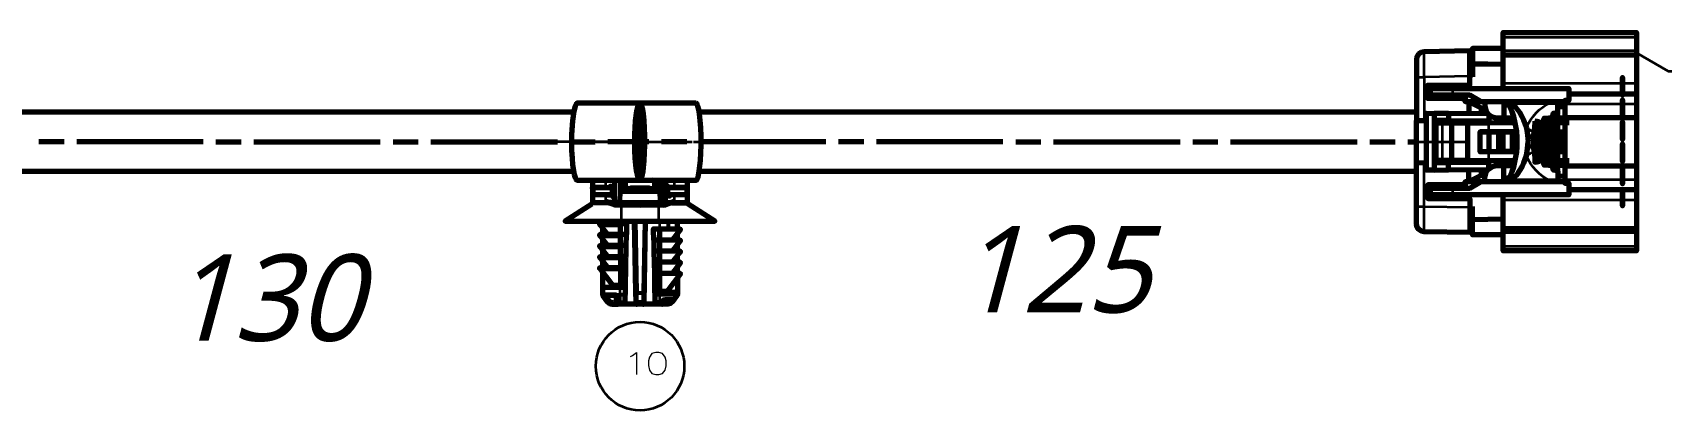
# Model space of a CAD drawing. Header units: millimetres. Extents: x 0 to 174, y 0 to 33.
# Drawn here: x 62.51 to 67.58, y 8.08 to 9.26 of the extents above; entities that cross this region are included whole.
import ezdxf

# ---------------------------------------------------------------- set-up
doc = ezdxf.new("R2010")
doc.units = ezdxf.units.MM
doc.layers.add('PDF_Geomertry', color=7, linetype='Continuous', true_color=0x405f80)
doc.layers.add('PDF_Text', color=7, linetype='Continuous')
doc.styles.add('PDF Lucida Handwriting Italic', font='')
doc.styles.get('PDF Lucida Handwriting Italic').set_extended_font_data('Lucida Handwriting', italic=True)

msp = doc.modelspace()

# ---------------------------------------------------------------- linework, layer by layer
at = {"layer": 'PDF_Geomertry', "lineweight": 70}
for points in [[(67.0858, 9.0846), (67.0858, 9.1006), (67.0858, 9.1893), (67.0858, 9.2021), (67.0858, 9.2451), (67.0858, 9.255), (67.0858, 9.2592), (67.5011, 9.2592), (67.5011, 9.255), (67.5011, 9.2451), (67.5011, 9.2021), (67.5011, 9.1893), (67.5011, 9.1006), (67.5011, 9.0689), (67.5011, 9.0367), (67.5011, 8.994), (67.5011, 8.8444), (67.5011, 8.8019), (67.5011, 8.7696), (67.5011, 8.7379), (67.5011, 8.6492), (67.5011, 8.6364), (67.5011, 8.5933), (67.5011, 8.5836), (67.5011, 8.5793), (67.0858, 8.5793), (67.0858, 8.5836), (67.0858, 8.5933), (67.0858, 8.6364), (67.0858, 8.6492), (67.0858, 8.7379), (67.0858, 8.7539)], [(66.9675, 9.0488), (66.9589, 9.0531), (66.8515, 9.0535), (66.8515, 9.0957), (66.9825, 9.0968), (66.9825, 9.1233), (66.9825, 9.2021), (66.8397, 9.1996), (66.8303, 9.1975), (66.8225, 9.1918), (66.8175, 9.1836), (66.8161, 9.1756), (66.8161, 9.1208), (66.8161, 8.9857)], [(67.0858, 9.2096), (66.9904, 9.2096), (66.9904, 9.161), (66.9904, 9.121)], [(67.5011, 9.1893), (67.0858, 9.1893)], [(66.9825, 9.1753), (66.9904, 9.1754)], [(67.0858, 9.1597), (67.0383, 9.1603), (66.9904, 9.161)], [(67.0157, 9.0443), (66.9822, 9.0639), (66.9283, 9.0639), (66.8594, 9.0639), (66.8594, 9.0846), (66.9283, 9.0846), (67.2904, 9.0846), (67.2904, 9.0481), (67.2775, 9.0481), (67.2775, 9.0367), (67.2775, 8.994), (67.2775, 8.8444), (67.2775, 8.8019), (67.2775, 8.7906), (67.2904, 8.7906), (67.2904, 8.7539), (66.9283, 8.7539), (66.8594, 8.7539), (66.8594, 8.7746), (66.9283, 8.7746), (66.9822, 8.7746), (67.0157, 8.7943), (66.9675, 8.7943), (66.9675, 8.7746)], [(66.9675, 9.0639), (66.9675, 9.0443), (67.0157, 9.0443), (67.2775, 9.0443)], [(66.9785, 9.0432), (66.9764, 9.0443)], [(67.0179, 9.0064), (67.0179, 9.0233), (66.9785, 9.0432), (66.9785, 9.0067)], [(67.0882, 9.0443), (67.0882, 8.9935)], [(67.1054, 9.0325), (67.0976, 9.0328), (67.0976, 9.0443)], [(67.101, 9.0418), (67.1097, 9.0418)], [(67.2558, 9.0111), (67.2558, 9.0418), (67.2331, 9.0418), (67.1097, 9.0418), (67.1243, 9.0271), (67.1362, 9.0113), (67.1439, 8.9983), (67.1493, 8.9871), (67.1561, 8.9685), (67.1579, 8.9619), (67.1619, 8.941), (67.1631, 8.9193)], [(67.2775, 9.0267), (67.2558, 9.0275)], [(67.2904, 9.0689), (67.5011, 9.0689)], [(64.1917, 9.0114), (62.0172, 9.0114)], [(66.8161, 9.0114), (64.5831, 9.0114)], [(66.8476, 8.8531), (66.8397, 8.8531), (66.8161, 8.8528), (66.8161, 8.9857), (66.8397, 8.9854), (66.8476, 8.9854)], [(66.8712, 8.8308), (66.8476, 8.8307), (66.8476, 9.0078), (66.8712, 9.0076)], [(67.0392, 9.0061), (66.9156, 9.0072), (66.8712, 9.0076), (66.8712, 8.8308), (66.9156, 8.8313), (67.0392, 8.8324)], [(66.9156, 9.0072), (66.9156, 8.9849), (66.8712, 8.9851)], [(67.1133, 8.9933), (67.1133, 8.9778), (67.0401, 8.9774), (66.9746, 8.9771), (66.9254, 8.9769), (66.8958, 8.9768), (66.8761, 8.9767), (66.8712, 8.9767)], [(66.8761, 8.9767), (66.8761, 8.8618), (66.8712, 8.8618)], [(66.9156, 8.9849), (67.0415, 8.9838), (67.0415, 8.9774)], [(66.9254, 8.9769), (66.9254, 8.8617)], [(66.9746, 8.9771), (66.9746, 8.8614)], [(67.0415, 9.0039), (67.0415, 8.9838)], [(67.0711, 8.9935), (67.0711, 8.9775)], [(67.0858, 8.9776), (67.0858, 8.9935)], [(67.2318, 8.9924), (67.2267, 8.9924)], [(67.2558, 8.8368), (67.2558, 9.0017)], [(67.2775, 8.9926), (67.2558, 8.9928)], [(67.2915, 8.9785), (67.2562, 8.9783)], [(67.5011, 8.994), (67.2775, 8.994)], [(67.0415, 8.8883), (67.0401, 8.8883), (67.014, 8.8882), (67.014, 8.9504), (67.0401, 8.9503), (67.014, 8.9504)], [(67.0415, 8.9503), (67.0711, 8.9501), (67.0711, 8.8883), (67.0882, 8.8885), (67.1281, 8.8886), (67.0842, 8.8885), (67.0401, 8.8882), (67.014, 8.8882)], [(67.0711, 8.9501), (67.0882, 8.95), (67.1281, 8.9499), (67.0842, 8.9501), (67.0401, 8.9503), (67.0415, 8.9503), (67.0415, 8.8883), (67.0711, 8.8883)], [(67.0858, 8.8885), (67.0858, 8.95)], [(67.1133, 8.9499), (67.1133, 8.8886)], [(67.2558, 8.9493), (67.2775, 8.9492), (67.2597, 8.9493), (67.2419, 8.9494)], [(67.2775, 8.941), (67.2558, 8.941)], [(67.2558, 8.9251), (67.2775, 8.9251)], [(67.2558, 8.8892), (67.2775, 8.8893), (67.2597, 8.8892), (67.2419, 8.8892)], [(67.2558, 8.9133), (67.2775, 8.9133)], [(67.2775, 8.8976), (67.2558, 8.8976)], [(62.0172, 8.8271), (64.1917, 8.8271)], [(64.5831, 8.8271), (66.8161, 8.8271)], [(66.9675, 8.7899), (66.9589, 8.7854), (66.8515, 8.785), (66.8515, 8.7428), (66.9825, 8.7417), (66.9825, 8.7151), (66.9825, 8.6365), (66.8397, 8.6389), (66.8317, 8.6404), (66.8236, 8.6456), (66.8181, 8.6535), (66.8161, 8.6629), (66.8161, 8.7176), (66.8161, 8.8528)], [(67.0415, 8.8611), (67.0415, 8.8549), (66.9156, 8.8538), (66.8712, 8.8533)], [(66.8761, 8.8618), (66.8958, 8.8617), (66.9254, 8.8617), (66.9746, 8.8614), (67.0401, 8.8611), (67.1133, 8.8608), (67.1133, 8.8451)], [(66.9156, 8.8313), (66.9156, 8.8538)], [(66.9764, 8.7943), (66.9785, 8.7954), (67.0179, 8.8153), (67.0179, 8.8321)], [(66.9785, 8.7954), (66.9785, 8.8318)], [(67.0415, 8.8346), (67.0415, 8.8549)], [(67.0711, 8.861), (67.0711, 8.845)], [(67.0858, 8.845), (67.0858, 8.8608)], [(67.0882, 8.7943), (67.0882, 8.845)], [(67.2267, 8.8461), (67.2318, 8.8461)], [(67.2558, 8.8458), (67.2775, 8.8458)], [(67.2915, 8.86), (67.2562, 8.8601)], [(67.2775, 8.8444), (67.5011, 8.8444)], [(64.2487, 8.7244), (64.166, 8.6718), (64.3396, 8.6718), (64.4576, 8.6718), (64.6312, 8.6718), (64.5485, 8.7244), (64.5462, 8.7286), (64.5462, 8.7338), (64.5462, 8.7969), (64.5458, 8.7996)], [(64.2514, 8.7996), (64.251, 8.7969), (64.251, 8.7338), (64.251, 8.7286), (64.2486, 8.7244)], [(64.2511, 8.7722), (64.2514, 8.7806), (64.2515, 8.7814), (64.2517, 8.7818), (64.2521, 8.7821), (64.2528, 8.7796), (64.2544, 8.7779), (64.2569, 8.7772)], [(64.2558, 8.7722), (64.256, 8.7754), (64.2562, 8.7765), (64.2564, 8.7769), (64.2567, 8.7771), (64.2569, 8.7772), (64.2949, 8.7765), (64.2944, 8.7765), (64.2936, 8.7772), (64.2929, 8.7783), (64.2924, 8.7814)], [(64.2949, 8.7765), (64.3104, 8.7763), (64.3093, 8.7765), (64.3082, 8.7772), (64.3071, 8.779), (64.3067, 8.7811), (64.3101, 8.7797), (64.3117, 8.7771), (64.3128, 8.7713), (64.3124, 8.7713), (64.3122, 8.7713), (64.3122, 8.7713), (64.3122, 8.7713), (64.3121, 8.7713), (64.3169, 8.7713), (64.3163, 8.7736), (64.3143, 8.7753), (64.3104, 8.7763)], [(64.4774, 8.7996), (64.4774, 8.7338), (64.4763, 8.7299), (64.4735, 8.7269), (64.4696, 8.726), (64.469, 8.726), (64.4579, 8.726), (64.4569, 8.726), (64.3403, 8.726), (64.3397, 8.726), (64.3394, 8.726), (64.3393, 8.726), (64.3282, 8.726), (64.3276, 8.726), (64.3247, 8.7265), (64.3221, 8.7282), (64.3204, 8.7307), (64.3199, 8.7338), (64.3199, 8.7996)], [(64.3607, 8.7996), (64.3535, 8.795), (64.3524, 8.7907), (64.3524, 8.7818), (64.3565, 8.7743), (64.3612, 8.7731), (64.3687, 8.7731), (64.3697, 8.7739), (64.3697, 8.7742), (64.3699, 8.7747), (64.3703, 8.7751), (64.3707, 8.7754), (64.3712, 8.7756), (64.426, 8.7756), (64.4265, 8.7754), (64.4269, 8.7751), (64.4274, 8.7747), (64.4275, 8.7742), (64.4275, 8.7739), (64.4285, 8.7731), (64.436, 8.7731), (64.4435, 8.7772), (64.4449, 8.7818), (64.4449, 8.7907), (64.4407, 8.7982), (64.4365, 8.7996)], [(64.3612, 8.7651), (64.3587, 8.7704), (64.3571, 8.7726), (64.3542, 8.7761), (64.3531, 8.7782), (64.3524, 8.7818)], [(64.3687, 8.7731), (64.3689, 8.7731), (64.369, 8.7731), (64.4281, 8.7731), (64.4285, 8.7731)], [(64.4132, 8.7731), (64.4132, 8.7711), (64.4122, 8.7711), (64.4111, 8.7711), (64.4096, 8.7711), (64.405, 8.7711), (64.4019, 8.7711), (64.3986, 8.7711), (64.3854, 8.7711), (64.3854, 8.7731)], [(64.3986, 8.7711), (64.3986, 8.7731)], [(64.4019, 8.7711), (64.4019, 8.7731)], [(64.405, 8.7711), (64.405, 8.7731)], [(64.4096, 8.7711), (64.4096, 8.7731)], [(64.4111, 8.7711), (64.4111, 8.7731)], [(64.4122, 8.7711), (64.4122, 8.7731)], [(64.4449, 8.7818), (64.4443, 8.7785), (64.4432, 8.7764), (64.4406, 8.7731), (64.4379, 8.7694), (64.436, 8.7651)], [(64.4785, 8.7711), (64.4778, 8.7796), (64.4775, 8.7807), (64.4775, 8.7808), (64.4774, 8.7808), (64.4774, 8.7808)], [(64.4904, 8.7811), (64.4871, 8.7797), (64.4856, 8.7771), (64.4844, 8.7713), (64.485, 8.7713), (64.485, 8.7713), (64.4803, 8.7713), (64.4807, 8.7732), (64.4822, 8.7749), (64.4843, 8.7758), (64.4867, 8.7763), (64.5024, 8.7765), (64.5254, 8.7769), (64.5336, 8.7771), (64.5388, 8.7771), (64.5403, 8.7772)], [(67.2775, 8.7943), (67.0157, 8.7943)], [(67.1054, 8.806), (67.0976, 8.8057), (67.0976, 8.7943)], [(67.1097, 8.7967), (67.101, 8.7967)], [(67.2775, 8.8118), (67.2558, 8.8111)], [(64.3067, 8.7494), (64.3101, 8.7508), (64.3117, 8.7535), (64.3128, 8.7594), (64.3121, 8.7594), (64.3122, 8.7594), (64.3169, 8.7594), (64.3164, 8.7574), (64.315, 8.7557), (64.3129, 8.7547), (64.3104, 8.7543), (64.2949, 8.754), (64.271, 8.7536), (64.2599, 8.7535), (64.2569, 8.7535)], [(64.3197, 8.7176), (64.3211, 8.7221), (64.321, 8.7249), (64.3201, 8.7265), (64.3122, 8.7286), (64.3001, 8.7306), (64.2924, 8.7338)], [(64.2993, 8.7286), (64.2999, 8.7297), (64.3001, 8.7306), (64.3001, 8.7289), (64.2999, 8.7272), (64.2992, 8.7257), (64.2983, 8.7244)], [(64.3121, 8.7713), (64.3121, 8.7594)], [(64.3187, 8.7594), (64.3194, 8.7511), (64.3197, 8.7499), (64.3197, 8.7497), (64.3197, 8.7497), (64.3199, 8.7497)], [(64.3201, 8.7265), (64.3201, 8.7265), (64.3201, 8.7265), (64.3201, 8.7267), (64.3201, 8.7267), (64.3201, 8.7267), (64.3203, 8.7267), (64.3233, 8.7267), (64.3239, 8.7267), (64.3242, 8.7267), (64.3243, 8.7267), (64.3244, 8.7267)], [(64.3282, 8.726), (64.3247, 8.7269), (64.3222, 8.7299), (64.3212, 8.7338)], [(64.3332, 8.7651), (64.3364, 8.765), (64.3411, 8.7649), (64.4561, 8.7649), (64.4607, 8.765), (64.464, 8.7651)], [(64.3403, 8.726), (64.3403, 8.7269), (64.3403, 8.7333)], [(64.3986, 8.7169), (64.3986, 8.726)], [(64.4569, 8.726), (64.4569, 8.7333)], [(64.4576, 8.726), (64.4576, 8.7218), (64.4576, 8.7175)], [(64.469, 8.726), (64.4717, 8.7265), (64.4739, 8.7282), (64.4754, 8.7307), (64.476, 8.7338)], [(64.4728, 8.7267), (64.4737, 8.7267), (64.4769, 8.7267), (64.4769, 8.7267), (64.4771, 8.7267), (64.4771, 8.7267), (64.4771, 8.7265), (64.4771, 8.7265), (64.4769, 8.7265), (64.4763, 8.7249), (64.4761, 8.7221), (64.4775, 8.7176)], [(64.4769, 8.7265), (64.4861, 8.7289), (64.4971, 8.7306), (64.4971, 8.7289), (64.4974, 8.7272), (64.4989, 8.7244)], [(64.5024, 8.754), (64.4867, 8.7543), (64.4879, 8.754), (64.489, 8.7533), (64.4901, 8.7517), (64.4904, 8.7494), (64.4871, 8.7508), (64.4856, 8.7535), (64.4844, 8.7594), (64.4849, 8.7594), (64.485, 8.7594), (64.485, 8.7594), (64.485, 8.7594), (64.4851, 8.7594), (64.4803, 8.7594), (64.481, 8.7569), (64.4829, 8.7553), (64.4867, 8.7543)], [(64.4851, 8.7594), (64.4851, 8.7713)], [(64.5049, 8.7338), (64.4971, 8.7306)], [(64.5414, 8.7583), (64.5412, 8.7551), (64.541, 8.754), (64.5407, 8.7536), (64.5406, 8.7535), (64.5403, 8.7535), (64.5024, 8.754), (64.5028, 8.754), (64.5036, 8.7535), (64.5043, 8.7524), (64.5049, 8.7492)], [(64.5451, 8.7485), (64.5444, 8.751), (64.5428, 8.7528), (64.5403, 8.7535)], [(64.5408, 8.7538), (64.5412, 8.7533)], [(67.5011, 8.7696), (67.2904, 8.7696)], [(64.2815, 8.6718), (64.2815, 8.6644)], [(64.4665, 8.4129), (64.4669, 8.4154), (64.4671, 8.4169), (64.4701, 8.4182), (64.4711, 8.4194), (64.4714, 8.4208), (64.4714, 8.4179), (64.4708, 8.4154), (64.469, 8.4136), (64.4665, 8.4129), (64.4606, 8.4129), (64.4449, 8.4129), (64.416, 8.4129), (64.4106, 8.4129), (64.4078, 8.4133), (64.4071, 8.4138), (64.4064, 8.4147), (64.4061, 8.4164), (64.4064, 8.4147), (64.4071, 8.4138), (64.4079, 8.4132), (64.4106, 8.4129), (64.3867, 8.4129), (64.3894, 8.4133), (64.3901, 8.4138), (64.3908, 8.4147), (64.3911, 8.4164), (64.389, 8.4167), (64.3874, 8.4178), (64.3865, 8.419), (64.3861, 8.4203), (64.3861, 8.424), (64.3857, 8.4489), (64.3857, 8.4503), (64.3818, 8.6718)], [(64.411, 8.4203), (64.4111, 8.424), (64.4115, 8.4489), (64.4115, 8.4503), (64.4154, 8.6718)], [(64.5157, 8.6472), (64.5157, 8.6718)], [(67.0858, 8.6289), (66.9904, 8.6289), (66.9904, 8.6775), (66.9904, 8.7175)], [(66.9904, 8.6775), (67.0383, 8.6782), (67.0858, 8.6788)], [(64.3376, 8.6644), (64.2742, 8.6644), (64.2737, 8.6643), (64.2733, 8.6642), (64.2731, 8.6639), (64.2729, 8.6635), (64.2728, 8.6632), (64.2728, 8.6626), (64.2732, 8.6619)], [(64.3376, 8.63), (64.2742, 8.63), (64.2737, 8.6299), (64.2733, 8.6297), (64.2731, 8.6294), (64.2729, 8.629), (64.2728, 8.6286), (64.2728, 8.6282), (64.2732, 8.6275)], [(64.2981, 8.63), (64.2732, 8.6619), (64.3376, 8.6619)], [(64.2981, 8.5956), (64.2732, 8.6275), (64.3376, 8.6275)], [(64.2815, 8.6513), (64.2815, 8.63)], [(64.3543, 8.5271), (64.3549, 8.559), (64.355, 8.5615), (64.3376, 8.5615), (64.3376, 8.5935), (64.3376, 8.596), (64.3376, 8.6279), (64.3376, 8.6304), (64.3376, 8.6624), (64.3376, 8.665), (64.3568, 8.665), (64.3567, 8.6624), (64.3561, 8.6304)], [(64.3556, 8.596), (64.3561, 8.6279), (64.3561, 8.6304), (64.3376, 8.6304)], [(64.4414, 8.6132), (64.4408, 8.6451), (64.4408, 8.6478), (64.4596, 8.6478), (64.4596, 8.6451), (64.4596, 8.6132), (64.4596, 8.6107), (64.4596, 8.5788), (64.4596, 8.5763), (64.4596, 8.5443), (64.4425, 8.5443), (64.4426, 8.5418), (64.4432, 8.5099)], [(64.4992, 8.6128), (64.524, 8.6447), (64.5243, 8.645), (64.5244, 8.6454), (64.5244, 8.6458), (64.5243, 8.6463), (64.524, 8.6467), (64.5237, 8.6469), (64.5235, 8.6471), (64.5231, 8.6472), (64.4596, 8.6472)], [(64.5157, 8.6128), (64.5157, 8.634)], [(66.9904, 8.6632), (66.9825, 8.6632)], [(67.0858, 8.6492), (67.5011, 8.6492)], [(64.3376, 8.5956), (64.2742, 8.5956), (64.2737, 8.5954), (64.2733, 8.5953), (64.2731, 8.595), (64.2729, 8.5946), (64.2728, 8.5942), (64.2728, 8.5938), (64.2732, 8.5931)], [(64.2981, 8.5611), (64.2732, 8.5931), (64.3376, 8.5931)], [(64.2815, 8.6168), (64.2815, 8.5956)], [(64.2815, 8.5824), (64.2815, 8.5611)], [(64.355, 8.5615), (64.3556, 8.5935), (64.3556, 8.596), (64.3376, 8.596)], [(64.4596, 8.6132), (64.4414, 8.6132), (64.4414, 8.6107), (64.4419, 8.5788)], [(64.4596, 8.5788), (64.4419, 8.5788), (64.4419, 8.5763), (64.4425, 8.5443)], [(64.4992, 8.5783), (64.524, 8.6103), (64.5243, 8.6106), (64.5244, 8.611), (64.5244, 8.6114), (64.5243, 8.6118), (64.524, 8.6122), (64.5237, 8.6125), (64.5231, 8.6128), (64.4596, 8.6128)], [(64.4992, 8.5439), (64.524, 8.5758), (64.5243, 8.5761), (64.5244, 8.5765), (64.5244, 8.5769), (64.5243, 8.5774), (64.524, 8.5778), (64.5237, 8.5781), (64.5231, 8.5783), (64.4596, 8.5783)], [(64.5157, 8.5783), (64.5157, 8.5996)], [(64.3376, 8.5611), (64.2742, 8.5611), (64.2737, 8.561), (64.2733, 8.5608), (64.2731, 8.5606), (64.2729, 8.5601), (64.2728, 8.5597), (64.2728, 8.5593), (64.2732, 8.5586)], [(64.3376, 8.5267), (64.2742, 8.5267), (64.2737, 8.5265), (64.2733, 8.5264), (64.2731, 8.5261), (64.2729, 8.5257), (64.2728, 8.5253), (64.2728, 8.5249), (64.2732, 8.5242)], [(64.2981, 8.5267), (64.2732, 8.5586), (64.3376, 8.5586)], [(64.3376, 8.4715), (64.3137, 8.4714), (64.3136, 8.4721), (64.3133, 8.4726), (64.2732, 8.5242), (64.3376, 8.5242)], [(64.2815, 8.5479), (64.2815, 8.5267)], [(64.3376, 8.5615), (64.3376, 8.559), (64.3376, 8.5271), (64.3376, 8.5246), (64.3376, 8.4721), (64.3376, 8.4707)], [(64.3533, 8.4707), (64.3533, 8.4721), (64.3543, 8.5246), (64.3543, 8.5271), (64.3376, 8.5271)], [(64.4596, 8.5443), (64.4596, 8.5418), (64.4596, 8.5099), (64.4432, 8.5099), (64.4432, 8.5074), (64.4442, 8.4549), (64.4442, 8.4535)], [(64.4992, 8.5094), (64.524, 8.5414), (64.5243, 8.5417), (64.5244, 8.5421), (64.5244, 8.5425), (64.5243, 8.5429), (64.524, 8.5433), (64.5237, 8.5436), (64.5231, 8.5439), (64.4596, 8.5439)], [(64.5157, 8.5439), (64.5157, 8.5651)], [(64.5157, 8.5094), (64.5157, 8.5307)], [(64.2815, 8.5135), (64.2815, 8.4449), (64.2828, 8.4406), (64.2962, 8.4214), (64.3035, 8.4151), (64.3124, 8.4129), (64.3144, 8.4129), (64.321, 8.4129), (64.3307, 8.4129), (64.3287, 8.4133), (64.3272, 8.4144), (64.3261, 8.416), (64.3258, 8.4179), (64.3258, 8.4193), (64.3258, 8.4211), (64.3258, 8.4242), (64.3258, 8.4367), (64.3253, 8.4386), (64.3244, 8.44), (64.3236, 8.4407)], [(64.2818, 8.471), (64.2822, 8.4653), (64.2828, 8.4642), (64.2835, 8.4656), (64.2842, 8.466), (64.285, 8.4661), (64.2842, 8.4674), (64.2837, 8.471), (64.2818, 8.471), (64.2837, 8.471), (64.2839, 8.469), (64.285, 8.4661), (64.3367, 8.4661), (64.3533, 8.4661)], [(64.3096, 8.4665), (64.3097, 8.4663), (64.3097, 8.4661), (64.3099, 8.4661), (64.3099, 8.4661), (64.3096, 8.4665), (64.3078, 8.471)], [(64.3125, 8.469), (64.3124, 8.4679), (64.3118, 8.4669), (64.3108, 8.4664), (64.3099, 8.4661)], [(64.3911, 8.4164), (64.3908, 8.4147), (64.3901, 8.4138), (64.3892, 8.4132), (64.3867, 8.4129), (64.3812, 8.4129), (64.3524, 8.4129), (64.3524, 8.4132), (64.3525, 8.4214), (64.3528, 8.4406), (64.3529, 8.4449), (64.3532, 8.4642), (64.3533, 8.4661), (64.3533, 8.469)], [(64.4596, 8.5099), (64.4596, 8.5074), (64.4596, 8.4549), (64.4596, 8.4535)], [(64.4596, 8.4543), (64.4835, 8.4542), (64.4839, 8.4554), (64.524, 8.5069), (64.5243, 8.5072), (64.5244, 8.5076), (64.5244, 8.5081), (64.5243, 8.5085), (64.524, 8.5089), (64.5237, 8.5092), (64.5235, 8.5093), (64.5231, 8.5094), (64.4596, 8.5094)], [(64.5157, 8.4962), (64.5157, 8.4449), (64.5144, 8.4406), (64.501, 8.4214), (64.494, 8.4153), (64.4849, 8.4129), (64.4828, 8.4129), (64.4763, 8.4129), (64.4689, 8.4129)], [(64.2835, 8.4663), (64.2857, 8.4667)], [(64.2978, 8.4214), (64.2885, 8.434), (64.2844, 8.4406)], [(64.3144, 8.4179), (64.3097, 8.4185), (64.3053, 8.4206), (64.3015, 8.4242), (64.2924, 8.4368), (64.2882, 8.4401)], [(64.2903, 8.4418), (64.3208, 8.4415), (64.3206, 8.4417), (64.3204, 8.4418), (64.3201, 8.4422), (64.3197, 8.4433), (64.3194, 8.4465)], [(64.3094, 8.4665), (64.311, 8.4664)], [(64.3208, 8.4415), (64.3236, 8.4407), (64.3236, 8.4407), (64.3235, 8.4408), (64.3235, 8.441), (64.3236, 8.4414), (64.3253, 8.4449)], [(64.3244, 8.44), (64.3246, 8.4399), (64.325, 8.4397), (64.3257, 8.4399), (64.3272, 8.4406), (64.3289, 8.4385), (64.3299, 8.436), (64.3301, 8.4337), (64.3274, 8.4346), (64.3264, 8.4353), (64.326, 8.436), (64.3258, 8.4367)], [(64.3524, 8.4129), (64.3367, 8.4129), (64.3307, 8.4129), (64.3301, 8.4164), (64.33, 8.4214), (64.3272, 8.4221), (64.3264, 8.4229), (64.326, 8.4235), (64.3258, 8.4242)], [(64.3301, 8.4337), (64.33, 8.4214)], [(64.384, 8.4178), (64.3812, 8.4179)], [(64.3906, 8.4504), (64.3857, 8.4503), (64.3857, 8.4503)], [(64.3906, 8.4463), (64.3871, 8.4469), (64.3861, 8.4479), (64.3857, 8.4489)], [(64.391, 8.4214), (64.3879, 8.4219), (64.3868, 8.4226), (64.3862, 8.4236), (64.3861, 8.424)], [(64.416, 8.4179), (64.4132, 8.4178)], [(64.4442, 8.4533), (64.4442, 8.4504), (64.4606, 8.4504), (64.5122, 8.4504), (64.5129, 8.4517), (64.5135, 8.4551), (64.5154, 8.4551), (64.5135, 8.4551), (64.5132, 8.4532), (64.5122, 8.4504), (64.5131, 8.4501), (64.5137, 8.4499), (64.5144, 8.4483), (64.5153, 8.4518), (64.5154, 8.4551)], [(64.4442, 8.4504), (64.4443, 8.4483), (64.4443, 8.4449), (64.4444, 8.4406), (64.4447, 8.4214), (64.4449, 8.4165), (64.4449, 8.4147), (64.4449, 8.4136), (64.4449, 8.4132), (64.4449, 8.4131), (64.4449, 8.4131), (64.4449, 8.4129)], [(64.4714, 8.4208), (64.4717, 8.4225), (64.4715, 8.4222), (64.471, 8.4217), (64.4701, 8.4214), (64.4678, 8.4214), (64.4685, 8.4228), (64.471, 8.4256), (64.474, 8.4272), (64.4778, 8.4279), (64.4772, 8.4265), (64.4769, 8.4261), (64.4765, 8.4258), (64.4763, 8.4258)], [(64.4717, 8.4225), (64.4725, 8.4239), (64.4746, 8.4254), (64.4763, 8.4258), (64.4914, 8.426), (64.4967, 8.426), (64.4975, 8.426), (64.4978, 8.4258), (64.4979, 8.4257), (64.4981, 8.4254), (64.4981, 8.4253), (64.4978, 8.4249), (64.4965, 8.4235), (64.4956, 8.4226), (64.4925, 8.421), (64.4869, 8.4183), (64.4828, 8.4179)], [(64.4778, 8.4279), (64.5003, 8.4281), (64.4987, 8.4265), (64.4967, 8.426)], [(64.4874, 8.4504), (64.4862, 8.4506), (64.4854, 8.4513), (64.4849, 8.4522), (64.4846, 8.4533)], [(64.4876, 8.4507), (64.4874, 8.4504), (64.4874, 8.4504), (64.4874, 8.4504), (64.4875, 8.4504), (64.4876, 8.4507), (64.4894, 8.4553)], [(64.5003, 8.4281), (64.501, 8.4279), (64.5014, 8.4278), (64.5017, 8.4274), (64.5017, 8.4269), (64.5015, 8.4257), (64.5004, 8.4232), (64.4993, 8.4214), (64.499, 8.4213), (64.4985, 8.4214), (64.4956, 8.4226)], [(64.4978, 8.4261), (64.4972, 8.426)], [(64.5153, 8.4514), (64.515, 8.4526), (64.5143, 8.4535)], [(64.3261, 8.4161), (64.3279, 8.4139), (64.3306, 8.4131)], [(64.4668, 8.4129), (64.4685, 8.4133), (64.4708, 8.4156), (64.4714, 8.4174)]]:
    msp.add_lwpolyline(points, dxfattribs=at)
at = {"layer": 'PDF_Geomertry', "lineweight": 35}
for points in [[(67.5011, 9.255), (67.0858, 9.255)], [(67.0858, 9.2451), (67.5011, 9.2451)], [(66.9825, 9.1233), (66.8397, 9.1208), (66.8397, 9.1257), (66.8396, 9.1799), (66.8396, 9.1953), (66.8397, 9.1989), (66.8397, 9.1994), (66.8397, 9.1996), (66.8397, 9.1996), (66.8397, 9.1996), (66.8397, 9.1996)], [(67.5011, 9.2021), (67.0858, 9.2021)], [(66.8161, 9.1208), (66.8397, 9.1208), (66.8397, 8.9854)], [(66.9283, 9.0846), (66.9283, 9.0639)], [(66.9904, 9.121), (66.9825, 9.121)], [(67.5011, 9.1006), (67.0858, 9.1006)], [(67.5011, 9.0367), (67.2775, 9.0367)], [(66.8958, 8.9768), (66.8958, 8.8617)], [(67.0401, 8.9774), (67.0401, 8.9503)], [(67.211, 8.9807), (67.1974, 8.97)], [(67.2394, 8.9957), (67.2318, 8.9924)], [(67.2558, 9.0017), (67.2542, 9.0011)], [(67.1804, 8.9489), (67.1693, 8.9304), (67.1651, 8.9242), (67.1642, 8.9224), (67.1644, 8.9201), (67.165, 8.9193), (67.1642, 8.9179), (67.1646, 8.9153), (67.1669, 8.9117), (67.1761, 8.8972), (67.1804, 8.8897)], [(67.0401, 8.8882), (67.0401, 8.8611)], [(66.8161, 8.7176), (66.8397, 8.7176), (66.8397, 8.8531)], [(67.1974, 8.8685), (67.211, 8.8578)], [(67.2318, 8.8461), (67.2394, 8.8428)], [(67.2542, 8.8374), (67.2558, 8.8368)], [(64.251, 8.7969), (64.2924, 8.7969), (64.3199, 8.7969)], [(64.2521, 8.7821), (64.2924, 8.7814), (64.2924, 8.7969), (64.2924, 8.7982), (64.2925, 8.7996)], [(64.3332, 8.7996), (64.3332, 8.7651), (64.3324, 8.7338), (64.3212, 8.7338), (64.3199, 8.7338), (64.2924, 8.7338), (64.2993, 8.7286)], [(64.2924, 8.7814), (64.3067, 8.7811)], [(64.3199, 8.7808), (64.3197, 8.7808), (64.3197, 8.7808), (64.3197, 8.7807), (64.3194, 8.7796), (64.3187, 8.7711), (64.3187, 8.7594)], [(64.3199, 8.7808), (64.3199, 8.7808)], [(64.3212, 8.7338), (64.3212, 8.7996)], [(64.4561, 8.7996), (64.4561, 8.7649), (64.4569, 8.7333), (64.3403, 8.7333), (64.3411, 8.7649), (64.3411, 8.7996)], [(64.3464, 8.7907), (64.3468, 8.7942), (64.3499, 8.8001)], [(64.3524, 8.7907), (64.3464, 8.7907), (64.3464, 8.7818), (64.3479, 8.7753), (64.3518, 8.7701), (64.3554, 8.7675), (64.3612, 8.7651)], [(64.3524, 8.7818), (64.3515, 8.7818), (64.3464, 8.7818)], [(64.436, 8.7731), (64.436, 8.7651), (64.3612, 8.7651), (64.3612, 8.7731)], [(64.369, 8.7731), (64.37, 8.7733), (64.3704, 8.7736), (64.371, 8.7743), (64.3712, 8.7753), (64.3712, 8.7756)], [(64.3712, 8.7753), (64.3703, 8.7749), (64.3697, 8.7739)], [(64.426, 8.7756), (64.426, 8.7753), (64.4269, 8.7749), (64.4275, 8.7739)], [(64.426, 8.7753), (64.4262, 8.7742), (64.4271, 8.7733), (64.4281, 8.7731), (64.4281, 8.7731)], [(64.4449, 8.7907), (64.4508, 8.7907), (64.4508, 8.7818), (64.4494, 8.7757), (64.446, 8.7707), (64.4414, 8.7674), (64.436, 8.7651)], [(64.4449, 8.7818), (64.4453, 8.7818), (64.4508, 8.7818)], [(64.4478, 8.7997), (64.4494, 8.7969), (64.4508, 8.7907)], [(64.464, 8.7996), (64.464, 8.7651), (64.4649, 8.7338), (64.476, 8.7338), (64.4774, 8.7338), (64.5049, 8.7338), (64.5462, 8.7338)], [(64.476, 8.7338), (64.476, 8.7996)], [(64.5047, 8.7996), (64.5049, 8.7982), (64.5049, 8.7969), (64.4774, 8.7969)], [(64.4774, 8.7808), (64.4774, 8.7808)], [(64.5024, 8.7765), (64.5028, 8.7765), (64.5036, 8.7772), (64.5043, 8.7783), (64.5049, 8.7814), (64.4904, 8.7811), (64.4901, 8.779), (64.489, 8.7772), (64.4879, 8.7765), (64.4867, 8.7763)], [(64.5462, 8.7969), (64.5049, 8.7969), (64.5049, 8.7814), (64.5451, 8.7821), (64.5444, 8.7796), (64.5428, 8.7779), (64.5403, 8.7772), (64.5406, 8.7771), (64.5407, 8.7769), (64.541, 8.7765), (64.5412, 8.7754), (64.5414, 8.7722)], [(64.5451, 8.7821), (64.546, 8.7793), (64.5461, 8.7722)], [(66.9283, 8.7746), (66.9283, 8.7539)], [(67.2775, 8.8019), (67.5011, 8.8019)], [(64.251, 8.7286), (64.2993, 8.7286), (64.299, 8.7263), (64.2983, 8.7244), (64.2487, 8.7244)], [(64.251, 8.7338), (64.2924, 8.7338), (64.2924, 8.7492), (64.2521, 8.7485), (64.2528, 8.751), (64.2544, 8.7528), (64.2569, 8.7535), (64.2567, 8.7535), (64.2564, 8.7536), (64.2562, 8.754), (64.256, 8.7551), (64.2558, 8.7583)], [(64.2521, 8.7485), (64.2512, 8.7513), (64.2511, 8.7583)], [(64.2949, 8.754), (64.2944, 8.754), (64.2936, 8.7535), (64.2929, 8.7524), (64.2924, 8.7492), (64.3067, 8.7494), (64.3071, 8.7517), (64.3082, 8.7533), (64.3093, 8.754), (64.3104, 8.7543)], [(64.3396, 8.7175), (64.3197, 8.7176), (64.309, 8.7215), (64.2983, 8.7244)], [(64.3128, 8.7713), (64.3128, 8.7594)], [(64.3199, 8.7497), (64.3199, 8.7497)], [(64.3393, 8.726), (64.3367, 8.7265), (64.3344, 8.7282), (64.3329, 8.7307), (64.3324, 8.7338), (64.3403, 8.7333)], [(64.4579, 8.726), (64.4614, 8.7269), (64.4639, 8.7299), (64.4649, 8.7338), (64.4569, 8.7333)], [(64.4989, 8.7244), (64.4882, 8.7215), (64.4775, 8.7176), (64.4576, 8.7175)], [(64.4774, 8.7497), (64.4774, 8.7497), (64.4775, 8.7497), (64.4775, 8.7499), (64.4778, 8.7511), (64.4785, 8.7594), (64.4785, 8.7711)], [(64.4774, 8.7497), (64.4774, 8.7497)], [(64.4844, 8.7594), (64.4844, 8.7713)], [(64.5049, 8.7492), (64.4904, 8.7494)], [(64.5461, 8.7583), (64.5458, 8.7501), (64.5457, 8.7492), (64.5454, 8.7488), (64.5451, 8.7485), (64.5049, 8.7492), (64.5049, 8.7338), (64.4979, 8.7286), (64.4971, 8.7306)], [(64.5462, 8.7286), (64.4979, 8.7286), (64.4981, 8.7263), (64.4989, 8.7244), (64.5485, 8.7244)], [(67.0858, 8.7379), (67.5011, 8.7379)], [(64.2818, 8.6718), (64.2818, 8.6644)], [(64.2837, 8.6718), (64.2837, 8.6644)], [(64.3078, 8.6644), (64.3078, 8.6718)], [(64.3122, 8.6644), (64.3122, 8.6718)], [(64.3376, 8.6718), (64.3376, 8.665)], [(64.4576, 8.6718), (64.4576, 8.7175), (64.3986, 8.7169), (64.3396, 8.7175), (64.3396, 8.6718)], [(64.3768, 8.6718), (64.3812, 8.4179), (64.3524, 8.4179)], [(64.3867, 8.6718), (64.3906, 8.4504), (64.4067, 8.4504), (64.4067, 8.4463), (64.4097, 8.4468), (64.4108, 8.4475), (64.4114, 8.4485), (64.4115, 8.4489)], [(64.4106, 8.6718), (64.4067, 8.4504), (64.4115, 8.4503), (64.4115, 8.4503)], [(64.4447, 8.4179), (64.416, 8.4179), (64.4203, 8.6718)], [(64.4596, 8.6718), (64.4596, 8.6478)], [(64.485, 8.6472), (64.485, 8.6718)], [(64.4894, 8.6472), (64.4894, 8.6718)], [(64.5135, 8.6472), (64.5135, 8.6718)], [(64.5154, 8.6472), (64.5154, 8.6718)], [(66.8397, 8.6389), (66.8396, 8.645), (66.8396, 8.6619), (66.8397, 8.7176), (66.9825, 8.7151)], [(66.9825, 8.7175), (66.9904, 8.7175)], [(64.2818, 8.6508), (64.2818, 8.63)], [(64.2837, 8.6483), (64.2837, 8.63)], [(64.3376, 8.6624), (64.3567, 8.6624)], [(64.3376, 8.6279), (64.3561, 8.6279)], [(64.4408, 8.6451), (64.4596, 8.6451)], [(64.524, 8.6447), (64.4596, 8.6447)], [(64.5135, 8.6128), (64.5135, 8.6311)], [(64.5154, 8.6128), (64.5154, 8.6336)], [(67.0858, 8.6364), (67.5011, 8.6364)], [(64.2818, 8.6164), (64.2818, 8.5956)], [(64.2818, 8.5819), (64.2818, 8.5611)], [(64.2837, 8.6139), (64.2837, 8.5956)], [(64.2837, 8.5794), (64.2837, 8.5611)], [(64.3376, 8.5935), (64.3556, 8.5935)], [(64.4414, 8.6107), (64.4596, 8.6107)], [(64.4419, 8.5763), (64.4596, 8.5763)], [(64.524, 8.6103), (64.4596, 8.6103)], [(64.524, 8.5758), (64.4596, 8.5758)], [(64.5135, 8.5783), (64.5135, 8.5967)], [(64.5154, 8.5783), (64.5154, 8.5992)], [(67.5011, 8.5933), (67.0858, 8.5933)], [(67.0858, 8.5836), (67.5011, 8.5836)], [(64.2818, 8.5475), (64.2818, 8.5267)], [(64.2837, 8.5449), (64.2837, 8.5267)], [(64.3376, 8.559), (64.3549, 8.559)], [(64.3376, 8.5246), (64.3543, 8.5246)], [(64.4426, 8.5418), (64.4596, 8.5418)], [(64.524, 8.5414), (64.4596, 8.5414)], [(64.5135, 8.5439), (64.5135, 8.5622)], [(64.5135, 8.5094), (64.5135, 8.5278)], [(64.5154, 8.5439), (64.5154, 8.5647)], [(64.5154, 8.5094), (64.5154, 8.5303)], [(64.2818, 8.5131), (64.2818, 8.471)], [(64.2837, 8.5104), (64.2837, 8.471), (64.285, 8.471), (64.3078, 8.471), (64.3078, 8.4797)], [(64.285, 8.4661), (64.285, 8.471)], [(64.3078, 8.471), (64.3122, 8.4692), (64.3122, 8.474)], [(64.3122, 8.4692), (64.3124, 8.469), (64.3125, 8.469), (64.3376, 8.469), (64.3376, 8.4661)], [(64.3133, 8.4726), (64.3376, 8.4726)], [(64.3376, 8.4721), (64.3533, 8.4721)], [(64.3533, 8.4707), (64.3376, 8.4707), (64.3376, 8.469), (64.3533, 8.469)], [(64.4432, 8.5074), (64.4596, 8.5074)], [(64.524, 8.5069), (64.4596, 8.5069)], [(64.4894, 8.4625), (64.4894, 8.4553), (64.5122, 8.4553), (64.5135, 8.4551), (64.5135, 8.4932)], [(64.5154, 8.4551), (64.5154, 8.4958)], [(64.2844, 8.4406), (64.2835, 8.4449), (64.2815, 8.4449)], [(64.2828, 8.4642), (64.3367, 8.4642), (64.3367, 8.4661)], [(64.2828, 8.4406), (64.2844, 8.4406), (64.2854, 8.44), (64.2882, 8.4401), (64.2881, 8.4404), (64.2881, 8.4406), (64.2882, 8.4408), (64.2851, 8.4422), (64.284, 8.4435), (64.2835, 8.4449), (64.2844, 8.4463), (64.2857, 8.4467), (64.2861, 8.4447), (64.2872, 8.4431), (64.2886, 8.4421), (64.2903, 8.4418), (64.289, 8.4415), (64.2882, 8.4408)], [(64.2857, 8.4467), (64.3194, 8.4465), (64.3224, 8.4461), (64.3253, 8.4449), (64.3367, 8.4449), (64.3367, 8.4406), (64.3272, 8.4406), (64.3253, 8.4449)], [(64.2885, 8.434), (64.2924, 8.4368)], [(64.2962, 8.4214), (64.2978, 8.4214), (64.3015, 8.4242)], [(64.3258, 8.4367), (64.3208, 8.4367), (64.3208, 8.4179), (64.3144, 8.4179), (64.3144, 8.4131), (64.3144, 8.4129), (64.3082, 8.4139), (64.3018, 8.4171), (64.2978, 8.4214)], [(64.3208, 8.4367), (64.3074, 8.4368)], [(64.3258, 8.4179), (64.3208, 8.4179), (64.3208, 8.4144), (64.321, 8.4129)], [(64.3528, 8.4406), (64.3367, 8.4406), (64.3367, 8.4214), (64.33, 8.4214)], [(64.3529, 8.4449), (64.3367, 8.4449), (64.3367, 8.4642), (64.3532, 8.4642)], [(64.3367, 8.4129), (64.3367, 8.4214), (64.3525, 8.4214)], [(64.3812, 8.4129), (64.3812, 8.4179)], [(64.3861, 8.4203), (64.386, 8.4189), (64.3857, 8.4183), (64.3849, 8.4179), (64.384, 8.4178), (64.3846, 8.4147), (64.3853, 8.4136), (64.3861, 8.4131), (64.3867, 8.4129)], [(64.3906, 8.4504), (64.3906, 8.4463)], [(64.391, 8.4214), (64.3906, 8.4463), (64.4067, 8.4463), (64.4061, 8.4214), (64.4096, 8.4221), (64.4107, 8.4231), (64.4111, 8.424)], [(64.4106, 8.4129), (64.4111, 8.4131), (64.4119, 8.4136), (64.4126, 8.4147), (64.4132, 8.4178), (64.4124, 8.4179), (64.4115, 8.4183), (64.4112, 8.4189), (64.411, 8.4203), (64.4107, 8.419), (64.4099, 8.4178), (64.4082, 8.4167), (64.4061, 8.4164), (64.4061, 8.4214), (64.391, 8.4214), (64.3911, 8.4164)], [(64.416, 8.4129), (64.416, 8.4136), (64.416, 8.4179)], [(64.4442, 8.4549), (64.4596, 8.4549)], [(64.4442, 8.4535), (64.4596, 8.4535), (64.4596, 8.4533), (64.4442, 8.4533)], [(64.4443, 8.4483), (64.4606, 8.4483), (64.4606, 8.4504)], [(64.5144, 8.4406), (64.4606, 8.4406), (64.4606, 8.4449), (64.4443, 8.4449)], [(64.4671, 8.4169), (64.4678, 8.4214), (64.4606, 8.4214), (64.4606, 8.4406), (64.4444, 8.4406)], [(64.4606, 8.4129), (64.4606, 8.4214), (64.4447, 8.4214)], [(64.4596, 8.4554), (64.4839, 8.4554)], [(64.485, 8.4533), (64.4849, 8.4533), (64.4846, 8.4533), (64.4596, 8.4533), (64.4596, 8.4504)], [(64.5157, 8.4449), (64.4606, 8.4449), (64.4606, 8.4483), (64.5144, 8.4483)], [(64.4954, 8.4171), (64.4903, 8.4143), (64.4828, 8.4129), (64.4828, 8.4131), (64.4828, 8.4179), (64.4763, 8.4179), (64.4763, 8.4208), (64.4714, 8.4208)], [(64.4763, 8.4129), (64.4763, 8.4129), (64.4763, 8.4131), (64.4763, 8.4133), (64.4763, 8.4143), (64.4763, 8.4178), (64.4763, 8.4179), (64.4714, 8.4179)], [(64.4763, 8.4258), (64.4763, 8.4258), (64.4763, 8.4257), (64.4763, 8.4254), (64.4763, 8.4244), (64.4763, 8.421), (64.4763, 8.4208), (64.4925, 8.421), (64.4954, 8.4171), (64.4993, 8.4214), (64.501, 8.4214)], [(64.4894, 8.4553), (64.485, 8.4533), (64.485, 8.4568)], [(64.5122, 8.4553), (64.5122, 8.4504)]]:
    msp.add_lwpolyline(points, dxfattribs=at)
at = {"layer": 'PDF_Geomertry', "color": 18, "lineweight": 35, "true_color": 0x260000}
for points in [[(67.5011, 9.1957), (67.5996, 9.1389), (67.6981, 9.1389)], [(62.606, 8.9193), (62.5272, 8.9193)], [(63.039, 8.9193), (62.6453, 8.9193)], [(63.0783, 8.9193), (63.1571, 8.9193)], [(63.1965, 8.9193), (63.5901, 8.9193)], [(63.6296, 8.9193), (63.7083, 8.9193)], [(63.7476, 8.9193), (64.1414, 8.9193)], [(64.2219, 8.9193), (64.041, 8.9193)], [(64.1807, 8.9193), (64.2594, 8.9193)], [(64.4072, 8.9193), (64.2408, 8.9193)], [(64.4262, 8.9193), (64.2478, 8.9193)], [(64.2614, 8.9193), (64.3401, 8.9193)], [(64.2989, 8.9193), (64.5526, 8.9193)], [(64.3794, 8.9193), (64.5606, 8.9193)], [(64.4465, 8.9193), (64.5253, 8.9193)], [(64.5444, 8.9193), (64.4657, 8.9193)], [(64.5647, 8.9193), (64.7311, 8.9193)], [(64.9775, 8.9193), (64.5837, 8.9193)], [(65.0956, 8.9193), (65.0168, 8.9193)], [(65.5286, 8.9193), (65.135, 8.9193)], [(65.5681, 8.9193), (65.6468, 8.9193)], [(65.6861, 8.9193), (66.0799, 8.9193)], [(66.1192, 8.9193), (66.1979, 8.9193)], [(66.2374, 8.9193), (66.631, 8.9193)], [(66.6704, 8.9193), (66.7492, 8.9193)], [(66.7885, 8.9193), (66.9669, 8.9193)]]:
    msp.add_lwpolyline(points, dxfattribs=at)
at = {"layer": 'PDF_Geomertry', "color": 60, "lineweight": 70}
for points in [[(67.4569, 9.119), (67.4569, 9.0639)], [(67.4569, 9.0639), (67.4569, 9.119)], [(67.4569, 9.0501), (67.4569, 8.995)], [(67.4569, 8.995), (67.4569, 9.0501)], [(67.4569, 8.9813), (67.4569, 8.9261)], [(67.4569, 8.9261), (67.4569, 8.9813)], [(67.4569, 8.8572), (67.4569, 8.9124)], [(67.4569, 8.9124), (67.4569, 8.8572)], [(67.4569, 8.8435), (67.4569, 8.7883)], [(67.4569, 8.7883), (67.4569, 8.8435)], [(67.4569, 8.7746), (67.4569, 8.7194)], [(67.4569, 8.7746), (67.4569, 8.7194)]]:
    msp.add_lwpolyline(points, close=True, dxfattribs=at)
at = {"layer": 'PDF_Geomertry', "lineweight": 70}
for points in [[(64.5733, 9.0389), (64.3986, 9.0389), (64.2029, 9.0389), (64.2021, 9.0389), (64.2014, 9.0385), (64.1997, 9.0371), (64.1962, 9.0301), (64.1922, 9.014), (64.1882, 8.9847), (64.1857, 8.9418), (64.1858, 8.8919), (64.1871, 8.8683), (64.1889, 8.8469), (64.1911, 8.8301), (64.1939, 8.8167), (64.1962, 8.8083), (64.1989, 8.8028), (64.2007, 8.8004), (64.2029, 8.7996), (64.3986, 8.7996), (64.5733, 8.7996), (64.574, 8.7997), (64.5747, 8.8), (64.5761, 8.8015), (64.5793, 8.8092), (64.5831, 8.8274), (64.5867, 8.8608), (64.5885, 8.909), (64.5885, 8.9361), (64.5875, 8.9622), (64.586, 8.9856), (64.5839, 9.0057), (64.5817, 9.0197), (64.579, 9.0301), (64.5769, 9.0354), (64.5751, 9.0381)], [(64.3986, 9.0389), (64.3978, 9.0389), (64.3971, 9.0385), (64.3954, 9.0371), (64.3919, 9.0301), (64.3879, 9.014), (64.384, 8.9847), (64.3814, 8.9418), (64.3815, 8.8919), (64.3828, 8.8683), (64.3847, 8.8469), (64.3869, 8.8301), (64.3896, 8.8167), (64.3919, 8.8083), (64.3946, 8.8028), (64.3965, 8.8004), (64.3986, 8.7996), (64.3993, 8.7997), (64.4, 8.8), (64.4014, 8.8015), (64.4046, 8.8092), (64.4083, 8.8274), (64.4119, 8.8608), (64.4139, 8.909), (64.4138, 8.9361), (64.4129, 8.9622), (64.4114, 8.9856), (64.4092, 9.0057), (64.4069, 9.0197), (64.4043, 9.0301), (64.4022, 9.0354), (64.4004, 9.0381)], [(64.3986, 9.0114), (64.3979, 9.0113), (64.3972, 9.011), (64.3958, 9.0093), (64.3926, 9.0019), (64.389, 8.9843), (64.3861, 8.9529), (64.3851, 8.9106), (64.3858, 8.8889), (64.3874, 8.869), (64.3892, 8.8532), (64.3915, 8.8407), (64.3937, 8.8335), (64.3957, 8.8293), (64.3971, 8.8276), (64.3986, 8.8271), (64.3992, 8.8272), (64.3999, 8.8276), (64.4011, 8.8293), (64.404, 8.8375), (64.4074, 8.8576), (64.4099, 8.8933), (64.4101, 8.9396), (64.409, 8.9617), (64.4074, 8.981), (64.4054, 8.9946), (64.4031, 9.0044), (64.4012, 9.009), (64.3999, 9.0108)], [(64.3986, 8.8271), (64.3992, 8.8272), (64.3999, 8.8276), (64.4011, 8.8293), (64.404, 8.8375), (64.4074, 8.8576), (64.4099, 8.8933), (64.4101, 8.9396), (64.409, 8.9617), (64.4074, 8.981), (64.4054, 8.9946), (64.4031, 9.0044), (64.4012, 9.009), (64.3999, 9.0108), (64.3986, 9.0114), (64.3979, 9.0113), (64.3972, 9.011), (64.3958, 9.0093), (64.3926, 9.0019), (64.389, 8.9843), (64.3861, 8.9529), (64.3851, 8.9106), (64.3858, 8.8889), (64.3874, 8.869), (64.3892, 8.8532), (64.3915, 8.8407), (64.3937, 8.8335), (64.3957, 8.8293), (64.3971, 8.8276)], [(64.3986, 8.8547), (64.3989, 8.8547), (64.3992, 8.8549), (64.3997, 8.8553), (64.4008, 8.8571), (64.4033, 8.8665), (64.406, 8.8894), (64.4068, 8.9258), (64.4061, 8.945), (64.4049, 8.9618), (64.4032, 8.9732), (64.4011, 8.9807), (64.3999, 8.9831), (64.3986, 8.9839), (64.3983, 8.9838), (64.3976, 8.9836), (64.3971, 8.9831), (64.3958, 8.981), (64.3929, 8.9713), (64.3903, 8.9493), (64.3892, 8.9154), (64.3897, 8.8972), (64.391, 8.8808), (64.3928, 8.8688), (64.3949, 8.8601), (64.3965, 8.8563)], [(64.3986, 8.8547), (64.3989, 8.8547), (64.3992, 8.8549), (64.3997, 8.8553), (64.4008, 8.8571), (64.4033, 8.8665), (64.406, 8.8894), (64.4068, 8.9258), (64.4061, 8.945), (64.4049, 8.9618), (64.4032, 8.9732), (64.4011, 8.9807), (64.3999, 8.9831), (64.3986, 8.9839), (64.3983, 8.9838), (64.3976, 8.9836), (64.3971, 8.9831), (64.3958, 8.981), (64.3929, 8.9713), (64.3903, 8.9493), (64.3892, 8.9154), (64.3897, 8.8972), (64.391, 8.8808), (64.3928, 8.8688), (64.3949, 8.8601), (64.3965, 8.8563)], [(66.8761, 8.951), (66.8712, 8.951)], [(66.8712, 8.8875), (66.8761, 8.8875)], [(64.2819, 8.4671), (64.2821, 8.4678), (64.2829, 8.4693), (64.2821, 8.4678)]]:
    msp.add_lwpolyline(points, close=True, dxfattribs=at)
for points in [[(67.0287, 9.0443), (67.0287, 9.0329, 0.413499), (67.0679, 8.9936), (67.0882, 8.9935), (67.1196, 8.9933)], [(67.0997, 8.7943), (67.101, 8.7967, 0.234554), (67.101, 9.0418), (67.0997, 9.0443)], [(67.2171, 8.8461), (67.2132, 8.8461), (67.211, 8.8578, -0.110911), (67.211, 8.9807), (67.2132, 8.9924), (67.2171, 8.9924)], [(67.2468, 8.8306), (67.2426, 8.8306), (67.2394, 8.8428, -0.152676), (67.2394, 8.9957), (67.2426, 9.0079), (67.2468, 9.0079)], [(67.2558, 8.8274), (67.2558, 8.7967), (67.2331, 8.7967), (67.1097, 8.7967, 0.148802), (67.1579, 8.8765), (67.1619, 8.8976), (67.1631, 8.9193), (67.165, 8.9193)], [(67.0287, 8.7943), (67.0287, 8.8056, -0.414305), (67.0679, 8.845), (67.0882, 8.845), (67.1196, 8.8451)]]:
    msp.add_lwpolyline(points, format="xyb", dxfattribs=at)
at = {"layer": 'PDF_Geomertry', "lineweight": 35}
for points in [[(67.1824, 8.9521), (67.1804, 8.9489), (67.1699, 8.9557), (67.1579, 8.9619, -0.185352), (67.2331, 9.0418)], [(67.2331, 8.7967, -0.185352), (67.1579, 8.8765), (67.1699, 8.8829), (67.1804, 8.8897), (67.1824, 8.8864)]]:
    msp.add_lwpolyline(points, format="xyb", dxfattribs=at)
at = {"layer": 'PDF_Geomertry', "lineweight": 70}
for points in [[(67.1846, 8.9833), (67.1844, 8.9776), (67.1824, 8.9521, 0.055513), (67.1824, 8.8864), (67.1839, 8.8707), (67.1846, 8.8551), (67.1903, 8.8564), (67.1993, 8.8583, -0.10493), (67.1993, 8.9803), (67.1903, 8.9821)], [(67.2171, 8.8461, -0.133521), (67.2171, 8.9924), (67.2267, 8.9924, 0.1392), (67.2267, 8.8461)], [(67.2468, 8.8306), (67.2558, 8.8306), (67.2558, 8.8326, -0.181217), (67.2558, 9.0058), (67.2558, 9.0079), (67.2468, 9.0079, 0.178654)]]:
    msp.add_lwpolyline(points, format="xyb", close=True, dxfattribs=at)
at = {"layer": 'PDF_Geomertry', "color": 3, "lineweight": 70}
for points in [[(62.606, 8.9193), (62.5272, 8.9193)], [(63.039, 8.9193), (62.6453, 8.9193)], [(63.0783, 8.9193), (63.1571, 8.9193)], [(63.1965, 8.9193), (63.5901, 8.9193)], [(63.6296, 8.9193), (63.7083, 8.9193)], [(63.7476, 8.9193), (64.1414, 8.9193)], [(64.1807, 8.9193), (64.2594, 8.9193)], [(64.4262, 8.9193), (64.3986, 8.9193), (64.2989, 8.9193)], [(64.5443, 8.9193), (64.4657, 8.9193)], [(64.9775, 8.9193), (64.5837, 8.9193)], [(65.0956, 8.9193), (65.0168, 8.9193)], [(65.5286, 8.9193), (65.1349, 8.9193)], [(65.5681, 8.9193), (65.6467, 8.9193)], [(65.6861, 8.9193), (66.0799, 8.9193)], [(66.1192, 8.9193), (66.1979, 8.9193)], [(66.2372, 8.9193), (66.631, 8.9193)], [(66.6704, 8.9193), (66.7492, 8.9193)], [(66.7885, 8.9193), (66.8161, 8.9193)]]:
    msp.add_lwpolyline(points, dxfattribs=at)
at = {"layer": 'PDF_Geomertry', "color": 165, "lineweight": 70, "true_color": 0x5267a5}
for points in [[(64.3986, 8.8038), (64.3986, 8.8692)], [(64.3986, 8.8303), (64.3986, 8.8054)], [(64.3986, 8.7651), (64.3986, 8.7649)]]:
    msp.add_lwpolyline(points, dxfattribs=at)
at = {"layer": 'PDF_Geomertry', "lineweight": 35}
for points in [[(64.2558, 8.7722), (64.2558, 8.7583), (64.2511, 8.7583), (64.2511, 8.7722)], [(64.5414, 8.7583), (64.5414, 8.7722), (64.5461, 8.7722), (64.5461, 8.7583)]]:
    msp.add_lwpolyline(points, close=True, dxfattribs=at)
at = {"layer": 'PDF_Geomertry', "color": 18, "lineweight": 13, "true_color": 0x260000}
msp.add_lwpolyline([(64.369, 8.2506), (64.3757, 8.2539), (64.3879, 8.2628), (64.3879, 8.1939)], dxfattribs=at)
msp.add_lwpolyline([(64.4479, 8.2628), (64.4357, 8.2594), (64.4279, 8.2483), (64.4246, 8.2372), (64.4246, 8.2228), (64.4279, 8.2083), (64.4357, 8.1972), (64.4479, 8.1939), (64.4568, 8.1939), (64.469, 8.1972), (64.4768, 8.2083), (64.4801, 8.2217), (64.4801, 8.2372), (64.4768, 8.2483), (64.469, 8.2594), (64.4568, 8.2628), (64.4479, 8.2628)], close=True, dxfattribs=at)
at = {"layer": 'PDF_Geomertry', "color": 18, "lineweight": 35, "true_color": 0x260000}
msp.add_circle((64.3987, 8.2203), 0.1378, dxfattribs=at)
at = {"layer": 'PDF_Geomertry', "lineweight": 70}
msp.add_arc((67.4879, 8.9192), 0.3042, 168.078, 191.922, dxfattribs=at)

# ---------------------------------------------------------------- texts
at = {"layer": 'PDF_Text', "char_height": 0.26906, "attachment_point": 7, "style": 'PDF Lucida Handwriting Italic'}
for s, insert in [('125', (65.3856, 8.3837)), ('130', (62.9311, 8.2955))]:
    msp.add_mtext(s, dxfattribs=dict(at, insert=insert))

doc.saveas('drawing.dxf')
